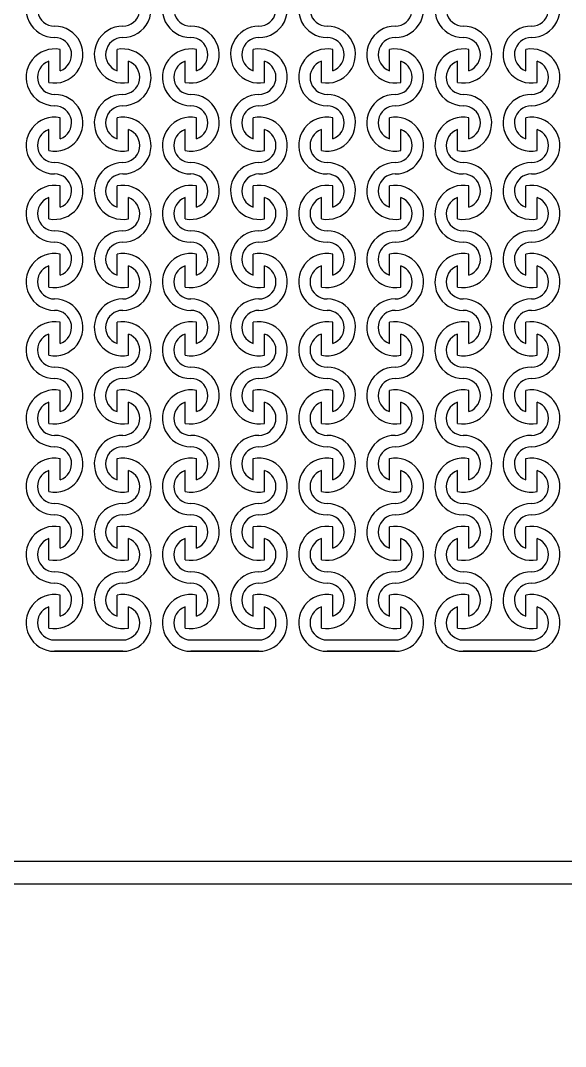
# Model space of a CAD drawing. Header units: millimetres. Extents: x 1000 to 444771, y -11148 to 590229.
# Drawn here: x 205426 to 207826, y 185887 to 190400 of the extents above; entities that cross this region are included whole.
import ezdxf

# ---------------------------------------------------------------- set-up
doc = ezdxf.new("R2010")
doc.units = ezdxf.units.MM
doc.layers.add('CLEAR', color=140, linetype='Continuous')

msp = doc.modelspace()

# ---------------------------------------------------------------- linework, layer by layer
for radius in [25000, 25000, 15000, 15000]:
    msp.add_circle((215000, 195000), radius)
at = {"layer": 'CLEAR'}
for p, q in [((205600.7, 190179.3), (205600.7, 190272.5)), ((205600.7, 190179.3), (205600.7, 190272.5)), ((205600.7, 190179.3), (205600.7, 190272.5)), ((205600.7, 190179.3), (205600.7, 190272.5)), ((205850.7, 190179.3), (205850.7, 190272.5)), ((205850.7, 190179.3), (205850.7, 190272.5)), ((205850.7, 190179.3), (205850.7, 190272.5)), ((205850.7, 190179.3), (205850.7, 190272.5)), ((206200.7, 190179.3), (206200.7, 190272.5)), ((206200.7, 190179.3), (206200.7, 190272.5)), ((206200.7, 190179.3), (206200.7, 190272.5)), ((206200.7, 190179.3), (206200.7, 190272.5)), ((206450.7, 190179.3), (206450.7, 190272.5)), ((206450.7, 190179.3), (206450.7, 190272.5)), ((206450.7, 190179.3), (206450.7, 190272.5)), ((206450.7, 190179.3), (206450.7, 190272.5)), ((206800.7, 190179.3), (206800.7, 190272.5)), ((206800.7, 190179.3), (206800.7, 190272.5)), ((206800.7, 190179.3), (206800.7, 190272.5)), ((206800.7, 190179.3), (206800.7, 190272.5)), ((207050.7, 190179.3), (207050.7, 190272.5)), ((207050.7, 190179.3), (207050.7, 190272.5)), ((207050.7, 190179.3), (207050.7, 190272.5)), ((207050.7, 190179.3), (207050.7, 190272.5)), ((207400.7, 190179.3), (207400.7, 190272.5)), ((207400.7, 190179.3), (207400.7, 190272.5)), ((207400.7, 190179.3), (207400.7, 190272.5)), ((207400.7, 190179.3), (207400.7, 190272.5)), ((207650.7, 190179.3), (207650.7, 190272.5)), ((207650.7, 190179.3), (207650.7, 190272.5)), ((207650.7, 190179.3), (207650.7, 190272.5)), ((207650.7, 190179.3), (207650.7, 190272.5)), ((205550.7, 190127.5), (205550.7, 190220.7)), ((205550.7, 190127.5), (205550.7, 190220.7)), ((205550.7, 190127.5), (205550.7, 190220.7)), ((205550.7, 190127.5), (205550.7, 190220.7)), ((205900.7, 190127.5), (205900.7, 190220.7)), ((205900.7, 190127.5), (205900.7, 190220.7)), ((205900.7, 190127.5), (205900.7, 190220.7)), ((205900.7, 190127.5), (205900.7, 190220.7)), ((206150.7, 190127.5), (206150.7, 190220.7)), ((206150.7, 190127.5), (206150.7, 190220.7)), ((206150.7, 190127.5), (206150.7, 190220.7)), ((206150.7, 190127.5), (206150.7, 190220.7)), ((206500.7, 190127.5), (206500.7, 190220.7)), ((206500.7, 190127.5), (206500.7, 190220.7)), ((206500.7, 190127.5), (206500.7, 190220.7)), ((206500.7, 190127.5), (206500.7, 190220.7)), ((206750.7, 190127.5), (206750.7, 190220.7)), ((206750.7, 190127.5), (206750.7, 190220.7)), ((206750.7, 190127.5), (206750.7, 190220.7)), ((206750.7, 190127.5), (206750.7, 190220.7)), ((207100.7, 190127.5), (207100.7, 190220.7)), ((207100.7, 190127.5), (207100.7, 190220.7)), ((207100.7, 190127.5), (207100.7, 190220.7)), ((207100.7, 190127.5), (207100.7, 190220.7)), ((207350.7, 190127.5), (207350.7, 190220.7)), ((207350.7, 190127.5), (207350.7, 190220.7)), ((207350.7, 190127.5), (207350.7, 190220.7)), ((207350.7, 190127.5), (207350.7, 190220.7)), ((207700.7, 190127.5), (207700.7, 190220.7)), ((207700.7, 190127.5), (207700.7, 190220.7)), ((207700.7, 190127.5), (207700.7, 190220.7)), ((207700.7, 190127.5), (207700.7, 190220.7)), ((205600.7, 189879.3), (205600.7, 189972.5)), ((205600.7, 189879.3), (205600.7, 189972.5)), ((205600.7, 189879.3), (205600.7, 189972.5)), ((205600.7, 189879.3), (205600.7, 189972.5)), ((205850.7, 189879.3), (205850.7, 189972.5)), ((205850.7, 189879.3), (205850.7, 189972.5)), ((205850.7, 189879.3), (205850.7, 189972.5)), ((205850.7, 189879.3), (205850.7, 189972.5)), ((206200.7, 189879.3), (206200.7, 189972.5)), ((206200.7, 189879.3), (206200.7, 189972.5)), ((206200.7, 189879.3), (206200.7, 189972.5)), ((206200.7, 189879.3), (206200.7, 189972.5)), ((206450.7, 189879.3), (206450.7, 189972.5)), ((206450.7, 189879.3), (206450.7, 189972.5)), ((206450.7, 189879.3), (206450.7, 189972.5)), ((206450.7, 189879.3), (206450.7, 189972.5)), ((206800.7, 189879.3), (206800.7, 189972.5)), ((206800.7, 189879.3), (206800.7, 189972.5)), ((206800.7, 189879.3), (206800.7, 189972.5)), ((206800.7, 189879.3), (206800.7, 189972.5)), ((207050.7, 189879.3), (207050.7, 189972.5)), ((207050.7, 189879.3), (207050.7, 189972.5)), ((207050.7, 189879.3), (207050.7, 189972.5)), ((207050.7, 189879.3), (207050.7, 189972.5)), ((207400.7, 189879.3), (207400.7, 189972.5)), ((207400.7, 189879.3), (207400.7, 189972.5)), ((207400.7, 189879.3), (207400.7, 189972.5)), ((207400.7, 189879.3), (207400.7, 189972.5)), ((207650.7, 189879.3), (207650.7, 189972.5)), ((207650.7, 189879.3), (207650.7, 189972.5)), ((207650.7, 189879.3), (207650.7, 189972.5)), ((207650.7, 189879.3), (207650.7, 189972.5)), ((205550.7, 189827.5), (205550.7, 189920.7)), ((205550.7, 189827.5), (205550.7, 189920.7)), ((205550.7, 189827.5), (205550.7, 189920.7)), ((205550.7, 189827.5), (205550.7, 189920.7)), ((205900.7, 189827.5), (205900.7, 189920.7)), ((205900.7, 189827.5), (205900.7, 189920.7)), ((205900.7, 189827.5), (205900.7, 189920.7)), ((205900.7, 189827.5), (205900.7, 189920.7)), ((206150.7, 189827.5), (206150.7, 189920.7)), ((206150.7, 189827.5), (206150.7, 189920.7)), ((206150.7, 189827.5), (206150.7, 189920.7)), ((206150.7, 189827.5), (206150.7, 189920.7)), ((206500.7, 189827.5), (206500.7, 189920.7)), ((206500.7, 189827.5), (206500.7, 189920.7)), ((206500.7, 189827.5), (206500.7, 189920.7)), ((206500.7, 189827.5), (206500.7, 189920.7)), ((206750.7, 189827.5), (206750.7, 189920.7)), ((206750.7, 189827.5), (206750.7, 189920.7)), ((206750.7, 189827.5), (206750.7, 189920.7)), ((206750.7, 189827.5), (206750.7, 189920.7)), ((207100.7, 189827.5), (207100.7, 189920.7)), ((207100.7, 189827.5), (207100.7, 189920.7)), ((207100.7, 189827.5), (207100.7, 189920.7)), ((207100.7, 189827.5), (207100.7, 189920.7)), ((207350.7, 189827.5), (207350.7, 189920.7)), ((207350.7, 189827.5), (207350.7, 189920.7)), ((207350.7, 189827.5), (207350.7, 189920.7)), ((207350.7, 189827.5), (207350.7, 189920.7)), ((207700.7, 189827.5), (207700.7, 189920.7)), ((207700.7, 189827.5), (207700.7, 189920.7)), ((207700.7, 189827.5), (207700.7, 189920.7)), ((207700.7, 189827.5), (207700.7, 189920.7)), ((205600.7, 189579.3), (205600.7, 189672.5)), ((205600.7, 189579.3), (205600.7, 189672.5)), ((205600.7, 189579.3), (205600.7, 189672.5)), ((205600.7, 189579.3), (205600.7, 189672.5)), ((205850.7, 189579.3), (205850.7, 189672.5)), ((205850.7, 189579.3), (205850.7, 189672.5)), ((205850.7, 189579.3), (205850.7, 189672.5)), ((205850.7, 189579.3), (205850.7, 189672.5)), ((206200.7, 189579.3), (206200.7, 189672.5)), ((206200.7, 189579.3), (206200.7, 189672.5)), ((206200.7, 189579.3), (206200.7, 189672.5)), ((206200.7, 189579.3), (206200.7, 189672.5)), ((206450.7, 189579.3), (206450.7, 189672.5)), ((206450.7, 189579.3), (206450.7, 189672.5)), ((206450.7, 189579.3), (206450.7, 189672.5)), ((206450.7, 189579.3), (206450.7, 189672.5)), ((206800.7, 189579.3), (206800.7, 189672.5)), ((206800.7, 189579.3), (206800.7, 189672.5)), ((206800.7, 189579.3), (206800.7, 189672.5)), ((206800.7, 189579.3), (206800.7, 189672.5)), ((207050.7, 189579.3), (207050.7, 189672.5)), ((207050.7, 189579.3), (207050.7, 189672.5)), ((207050.7, 189579.3), (207050.7, 189672.5)), ((207050.7, 189579.3), (207050.7, 189672.5)), ((207400.7, 189579.3), (207400.7, 189672.5)), ((207400.7, 189579.3), (207400.7, 189672.5)), ((207400.7, 189579.3), (207400.7, 189672.5)), ((207400.7, 189579.3), (207400.7, 189672.5)), ((207650.7, 189579.3), (207650.7, 189672.5)), ((207650.7, 189579.3), (207650.7, 189672.5)), ((207650.7, 189579.3), (207650.7, 189672.5)), ((207650.7, 189579.3), (207650.7, 189672.5)), ((205550.7, 189527.5), (205550.7, 189620.7)), ((205550.7, 189527.5), (205550.7, 189620.7)), ((205550.7, 189527.5), (205550.7, 189620.7)), ((205550.7, 189527.5), (205550.7, 189620.7)), ((205900.7, 189527.5), (205900.7, 189620.7)), ((205900.7, 189527.5), (205900.7, 189620.7)), ((205900.7, 189527.5), (205900.7, 189620.7)), ((205900.7, 189527.5), (205900.7, 189620.7)), ((206150.7, 189527.5), (206150.7, 189620.7)), ((206150.7, 189527.5), (206150.7, 189620.7)), ((206150.7, 189527.5), (206150.7, 189620.7)), ((206150.7, 189527.5), (206150.7, 189620.7)), ((206500.7, 189527.5), (206500.7, 189620.7)), ((206500.7, 189527.5), (206500.7, 189620.7)), ((206500.7, 189527.5), (206500.7, 189620.7)), ((206500.7, 189527.5), (206500.7, 189620.7)), ((206750.7, 189527.5), (206750.7, 189620.7)), ((206750.7, 189527.5), (206750.7, 189620.7)), ((206750.7, 189527.5), (206750.7, 189620.7)), ((206750.7, 189527.5), (206750.7, 189620.7)), ((207100.7, 189527.5), (207100.7, 189620.7)), ((207100.7, 189527.5), (207100.7, 189620.7)), ((207100.7, 189527.5), (207100.7, 189620.7)), ((207100.7, 189527.5), (207100.7, 189620.7)), ((207350.7, 189527.5), (207350.7, 189620.7)), ((207350.7, 189527.5), (207350.7, 189620.7)), ((207350.7, 189527.5), (207350.7, 189620.7)), ((207350.7, 189527.5), (207350.7, 189620.7)), ((207700.7, 189527.5), (207700.7, 189620.7)), ((207700.7, 189527.5), (207700.7, 189620.7)), ((207700.7, 189527.5), (207700.7, 189620.7)), ((207700.7, 189527.5), (207700.7, 189620.7)), ((205600.7, 189279.3), (205600.7, 189372.5)), ((205600.7, 189279.3), (205600.7, 189372.5)), ((205600.7, 189279.3), (205600.7, 189372.5)), ((205600.7, 189279.3), (205600.7, 189372.5)), ((205850.7, 189279.3), (205850.7, 189372.5)), ((205850.7, 189279.3), (205850.7, 189372.5)), ((205850.7, 189279.3), (205850.7, 189372.5)), ((205850.7, 189279.3), (205850.7, 189372.5)), ((206200.7, 189279.3), (206200.7, 189372.5)), ((206200.7, 189279.3), (206200.7, 189372.5)), ((206200.7, 189279.3), (206200.7, 189372.5)), ((206200.7, 189279.3), (206200.7, 189372.5)), ((206450.7, 189279.3), (206450.7, 189372.5)), ((206450.7, 189279.3), (206450.7, 189372.5)), ((206450.7, 189279.3), (206450.7, 189372.5)), ((206450.7, 189279.3), (206450.7, 189372.5)), ((206800.7, 189279.3), (206800.7, 189372.5)), ((206800.7, 189279.3), (206800.7, 189372.5)), ((206800.7, 189279.3), (206800.7, 189372.5)), ((206800.7, 189279.3), (206800.7, 189372.5)), ((207050.7, 189279.3), (207050.7, 189372.5)), ((207050.7, 189279.3), (207050.7, 189372.5)), ((207050.7, 189279.3), (207050.7, 189372.5)), ((207050.7, 189279.3), (207050.7, 189372.5)), ((207400.7, 189279.3), (207400.7, 189372.5)), ((207400.7, 189279.3), (207400.7, 189372.5)), ((207400.7, 189279.3), (207400.7, 189372.5)), ((207400.7, 189279.3), (207400.7, 189372.5)), ((207650.7, 189279.3), (207650.7, 189372.5)), ((207650.7, 189279.3), (207650.7, 189372.5)), ((207650.7, 189279.3), (207650.7, 189372.5)), ((207650.7, 189279.3), (207650.7, 189372.5)), ((205550.7, 189227.5), (205550.7, 189320.7)), ((205550.7, 189227.5), (205550.7, 189320.7)), ((205550.7, 189227.5), (205550.7, 189320.7)), ((205550.7, 189227.5), (205550.7, 189320.7)), ((205900.7, 189227.5), (205900.7, 189320.7)), ((205900.7, 189227.5), (205900.7, 189320.7)), ((205900.7, 189227.5), (205900.7, 189320.7)), ((205900.7, 189227.5), (205900.7, 189320.7)), ((206150.7, 189227.5), (206150.7, 189320.7)), ((206150.7, 189227.5), (206150.7, 189320.7)), ((206150.7, 189227.5), (206150.7, 189320.7)), ((206150.7, 189227.5), (206150.7, 189320.7)), ((206500.7, 189227.5), (206500.7, 189320.7)), ((206500.7, 189227.5), (206500.7, 189320.7)), ((206500.7, 189227.5), (206500.7, 189320.7)), ((206500.7, 189227.5), (206500.7, 189320.7)), ((206750.7, 189227.5), (206750.7, 189320.7)), ((206750.7, 189227.5), (206750.7, 189320.7)), ((206750.7, 189227.5), (206750.7, 189320.7)), ((206750.7, 189227.5), (206750.7, 189320.7)), ((207100.7, 189227.5), (207100.7, 189320.7)), ((207100.7, 189227.5), (207100.7, 189320.7)), ((207100.7, 189227.5), (207100.7, 189320.7)), ((207100.7, 189227.5), (207100.7, 189320.7)), ((207350.7, 189227.5), (207350.7, 189320.7)), ((207350.7, 189227.5), (207350.7, 189320.7)), ((207350.7, 189227.5), (207350.7, 189320.7)), ((207350.7, 189227.5), (207350.7, 189320.7)), ((207700.7, 189227.5), (207700.7, 189320.7)), ((207700.7, 189227.5), (207700.7, 189320.7)), ((207700.7, 189227.5), (207700.7, 189320.7)), ((207700.7, 189227.5), (207700.7, 189320.7)), ((205600.7, 188979.3), (205600.7, 189072.5)), ((205600.7, 188979.3), (205600.7, 189072.5)), ((205600.7, 188979.3), (205600.7, 189072.5)), ((205600.7, 188979.3), (205600.7, 189072.5)), ((205850.7, 188979.3), (205850.7, 189072.5)), ((205850.7, 188979.3), (205850.7, 189072.5)), ((205850.7, 188979.3), (205850.7, 189072.5)), ((205850.7, 188979.3), (205850.7, 189072.5)), ((206200.7, 188979.3), (206200.7, 189072.5)), ((206200.7, 188979.3), (206200.7, 189072.5)), ((206200.7, 188979.3), (206200.7, 189072.5)), ((206200.7, 188979.3), (206200.7, 189072.5)), ((206450.7, 188979.3), (206450.7, 189072.5)), ((206450.7, 188979.3), (206450.7, 189072.5)), ((206450.7, 188979.3), (206450.7, 189072.5)), ((206450.7, 188979.3), (206450.7, 189072.5)), ((206800.7, 188979.3), (206800.7, 189072.5)), ((206800.7, 188979.3), (206800.7, 189072.5)), ((206800.7, 188979.3), (206800.7, 189072.5)), ((206800.7, 188979.3), (206800.7, 189072.5)), ((207050.7, 188979.3), (207050.7, 189072.5)), ((207050.7, 188979.3), (207050.7, 189072.5)), ((207050.7, 188979.3), (207050.7, 189072.5)), ((207050.7, 188979.3), (207050.7, 189072.5)), ((207400.7, 188979.3), (207400.7, 189072.5)), ((207400.7, 188979.3), (207400.7, 189072.5)), ((207400.7, 188979.3), (207400.7, 189072.5)), ((207400.7, 188979.3), (207400.7, 189072.5)), ((207650.7, 188979.3), (207650.7, 189072.5)), ((207650.7, 188979.3), (207650.7, 189072.5)), ((207650.7, 188979.3), (207650.7, 189072.5)), ((207650.7, 188979.3), (207650.7, 189072.5)), ((205550.7, 188927.5), (205550.7, 189020.7)), ((205550.7, 188927.5), (205550.7, 189020.7)), ((205550.7, 188927.5), (205550.7, 189020.7)), ((205550.7, 188927.5), (205550.7, 189020.7)), ((205900.7, 188927.5), (205900.7, 189020.7)), ((205900.7, 188927.5), (205900.7, 189020.7)), ((205900.7, 188927.5), (205900.7, 189020.7)), ((205900.7, 188927.5), (205900.7, 189020.7)), ((206150.7, 188927.5), (206150.7, 189020.7)), ((206150.7, 188927.5), (206150.7, 189020.7)), ((206150.7, 188927.5), (206150.7, 189020.7)), ((206150.7, 188927.5), (206150.7, 189020.7)), ((206500.7, 188927.5), (206500.7, 189020.7)), ((206500.7, 188927.5), (206500.7, 189020.7)), ((206500.7, 188927.5), (206500.7, 189020.7)), ((206500.7, 188927.5), (206500.7, 189020.7)), ((206750.7, 188927.5), (206750.7, 189020.7)), ((206750.7, 188927.5), (206750.7, 189020.7)), ((206750.7, 188927.5), (206750.7, 189020.7)), ((206750.7, 188927.5), (206750.7, 189020.7)), ((207100.7, 188927.5), (207100.7, 189020.7)), ((207100.7, 188927.5), (207100.7, 189020.7)), ((207100.7, 188927.5), (207100.7, 189020.7)), ((207100.7, 188927.5), (207100.7, 189020.7)), ((207350.7, 188927.5), (207350.7, 189020.7)), ((207350.7, 188927.5), (207350.7, 189020.7)), ((207350.7, 188927.5), (207350.7, 189020.7)), ((207350.7, 188927.5), (207350.7, 189020.7)), ((207700.7, 188927.5), (207700.7, 189020.7)), ((207700.7, 188927.5), (207700.7, 189020.7)), ((207700.7, 188927.5), (207700.7, 189020.7)), ((207700.7, 188927.5), (207700.7, 189020.7)), ((205600.7, 188679.3), (205600.7, 188772.5)), ((205600.7, 188679.3), (205600.7, 188772.5)), ((205600.7, 188679.3), (205600.7, 188772.5)), ((205600.7, 188679.3), (205600.7, 188772.5)), ((205850.7, 188679.3), (205850.7, 188772.5)), ((205850.7, 188679.3), (205850.7, 188772.5)), ((205850.7, 188679.3), (205850.7, 188772.5)), ((205850.7, 188679.3), (205850.7, 188772.5)), ((206200.7, 188679.3), (206200.7, 188772.5)), ((206200.7, 188679.3), (206200.7, 188772.5)), ((206200.7, 188679.3), (206200.7, 188772.5)), ((206200.7, 188679.3), (206200.7, 188772.5)), ((206450.7, 188679.3), (206450.7, 188772.5)), ((206450.7, 188679.3), (206450.7, 188772.5)), ((206450.7, 188679.3), (206450.7, 188772.5)), ((206450.7, 188679.3), (206450.7, 188772.5)), ((206800.7, 188679.3), (206800.7, 188772.5)), ((206800.7, 188679.3), (206800.7, 188772.5)), ((206800.7, 188679.3), (206800.7, 188772.5)), ((206800.7, 188679.3), (206800.7, 188772.5)), ((207050.7, 188679.3), (207050.7, 188772.5)), ((207050.7, 188679.3), (207050.7, 188772.5)), ((207050.7, 188679.3), (207050.7, 188772.5)), ((207050.7, 188679.3), (207050.7, 188772.5)), ((207400.7, 188679.3), (207400.7, 188772.5)), ((207400.7, 188679.3), (207400.7, 188772.5)), ((207400.7, 188679.3), (207400.7, 188772.5)), ((207400.7, 188679.3), (207400.7, 188772.5)), ((207650.7, 188679.3), (207650.7, 188772.5)), ((207650.7, 188679.3), (207650.7, 188772.5)), ((207650.7, 188679.3), (207650.7, 188772.5)), ((207650.7, 188679.3), (207650.7, 188772.5)), ((205550.7, 188627.5), (205550.7, 188720.7)), ((205550.7, 188627.5), (205550.7, 188720.7)), ((205550.7, 188627.5), (205550.7, 188720.7)), ((205550.7, 188627.5), (205550.7, 188720.7)), ((205900.7, 188627.5), (205900.7, 188720.7)), ((205900.7, 188627.5), (205900.7, 188720.7)), ((205900.7, 188627.5), (205900.7, 188720.7)), ((205900.7, 188627.5), (205900.7, 188720.7)), ((206150.7, 188627.5), (206150.7, 188720.7)), ((206150.7, 188627.5), (206150.7, 188720.7)), ((206150.7, 188627.5), (206150.7, 188720.7)), ((206150.7, 188627.5), (206150.7, 188720.7)), ((206500.7, 188627.5), (206500.7, 188720.7)), ((206500.7, 188627.5), (206500.7, 188720.7)), ((206500.7, 188627.5), (206500.7, 188720.7)), ((206500.7, 188627.5), (206500.7, 188720.7)), ((206750.7, 188627.5), (206750.7, 188720.7)), ((206750.7, 188627.5), (206750.7, 188720.7)), ((206750.7, 188627.5), (206750.7, 188720.7)), ((206750.7, 188627.5), (206750.7, 188720.7)), ((207100.7, 188627.5), (207100.7, 188720.7)), ((207100.7, 188627.5), (207100.7, 188720.7)), ((207100.7, 188627.5), (207100.7, 188720.7)), ((207100.7, 188627.5), (207100.7, 188720.7)), ((207350.7, 188627.5), (207350.7, 188720.7)), ((207350.7, 188627.5), (207350.7, 188720.7)), ((207350.7, 188627.5), (207350.7, 188720.7)), ((207350.7, 188627.5), (207350.7, 188720.7)), ((207700.7, 188627.5), (207700.7, 188720.7)), ((207700.7, 188627.5), (207700.7, 188720.7)), ((207700.7, 188627.5), (207700.7, 188720.7)), ((207700.7, 188627.5), (207700.7, 188720.7)), ((205600.7, 188379.3), (205600.7, 188472.5)), ((205600.7, 188379.3), (205600.7, 188472.5)), ((205600.7, 188379.3), (205600.7, 188472.5)), ((205600.7, 188379.3), (205600.7, 188472.5)), ((205850.7, 188379.3), (205850.7, 188472.5)), ((205850.7, 188379.3), (205850.7, 188472.5)), ((205850.7, 188379.3), (205850.7, 188472.5)), ((205850.7, 188379.3), (205850.7, 188472.5)), ((206200.7, 188379.3), (206200.7, 188472.5)), ((206200.7, 188379.3), (206200.7, 188472.5)), ((206200.7, 188379.3), (206200.7, 188472.5)), ((206200.7, 188379.3), (206200.7, 188472.5)), ((206450.7, 188379.3), (206450.7, 188472.5)), ((206450.7, 188379.3), (206450.7, 188472.5)), ((206450.7, 188379.3), (206450.7, 188472.5)), ((206450.7, 188379.3), (206450.7, 188472.5)), ((206800.7, 188379.3), (206800.7, 188472.5)), ((206800.7, 188379.3), (206800.7, 188472.5)), ((206800.7, 188379.3), (206800.7, 188472.5)), ((206800.7, 188379.3), (206800.7, 188472.5)), ((207050.7, 188379.3), (207050.7, 188472.5)), ((207050.7, 188379.3), (207050.7, 188472.5)), ((207050.7, 188379.3), (207050.7, 188472.5)), ((207050.7, 188379.3), (207050.7, 188472.5)), ((207400.7, 188379.3), (207400.7, 188472.5)), ((207400.7, 188379.3), (207400.7, 188472.5)), ((207400.7, 188379.3), (207400.7, 188472.5)), ((207400.7, 188379.3), (207400.7, 188472.5)), ((207650.7, 188379.3), (207650.7, 188472.5)), ((207650.7, 188379.3), (207650.7, 188472.5)), ((207650.7, 188379.3), (207650.7, 188472.5)), ((207650.7, 188379.3), (207650.7, 188472.5)), ((205550.7, 188327.5), (205550.7, 188420.7)), ((205550.7, 188327.5), (205550.7, 188420.7)), ((205550.7, 188327.5), (205550.7, 188420.7)), ((205550.7, 188327.5), (205550.7, 188420.7)), ((205900.7, 188327.5), (205900.7, 188420.7)), ((205900.7, 188327.5), (205900.7, 188420.7)), ((205900.7, 188327.5), (205900.7, 188420.7)), ((205900.7, 188327.5), (205900.7, 188420.7)), ((206150.7, 188327.5), (206150.7, 188420.7)), ((206150.7, 188327.5), (206150.7, 188420.7)), ((206150.7, 188327.5), (206150.7, 188420.7)), ((206150.7, 188327.5), (206150.7, 188420.7)), ((206500.7, 188327.5), (206500.7, 188420.7)), ((206500.7, 188327.5), (206500.7, 188420.7)), ((206500.7, 188327.5), (206500.7, 188420.7)), ((206500.7, 188327.5), (206500.7, 188420.7)), ((206750.7, 188327.5), (206750.7, 188420.7)), ((206750.7, 188327.5), (206750.7, 188420.7)), ((206750.7, 188327.5), (206750.7, 188420.7)), ((206750.7, 188327.5), (206750.7, 188420.7)), ((207100.7, 188327.5), (207100.7, 188420.7)), ((207100.7, 188327.5), (207100.7, 188420.7)), ((207100.7, 188327.5), (207100.7, 188420.7)), ((207100.7, 188327.5), (207100.7, 188420.7)), ((207350.7, 188327.5), (207350.7, 188420.7)), ((207350.7, 188327.5), (207350.7, 188420.7)), ((207350.7, 188327.5), (207350.7, 188420.7)), ((207350.7, 188327.5), (207350.7, 188420.7)), ((207700.7, 188327.5), (207700.7, 188420.7)), ((207700.7, 188327.5), (207700.7, 188420.7)), ((207700.7, 188327.5), (207700.7, 188420.7)), ((207700.7, 188327.5), (207700.7, 188420.7)), ((205600.7, 188079.3), (205600.7, 188172.5)), ((205600.7, 188079.3), (205600.7, 188172.5)), ((205600.7, 188079.3), (205600.7, 188172.5)), ((205600.7, 188079.3), (205600.7, 188172.5)), ((205850.7, 188079.3), (205850.7, 188172.5)), ((205850.7, 188079.3), (205850.7, 188172.5)), ((205850.7, 188079.3), (205850.7, 188172.5)), ((205850.7, 188079.3), (205850.7, 188172.5)), ((206200.7, 188079.3), (206200.7, 188172.5)), ((206200.7, 188079.3), (206200.7, 188172.5)), ((206200.7, 188079.3), (206200.7, 188172.5)), ((206200.7, 188079.3), (206200.7, 188172.5)), ((206450.7, 188079.3), (206450.7, 188172.5)), ((206450.7, 188079.3), (206450.7, 188172.5)), ((206450.7, 188079.3), (206450.7, 188172.5)), ((206450.7, 188079.3), (206450.7, 188172.5)), ((206800.7, 188079.3), (206800.7, 188172.5)), ((206800.7, 188079.3), (206800.7, 188172.5)), ((206800.7, 188079.3), (206800.7, 188172.5)), ((206800.7, 188079.3), (206800.7, 188172.5)), ((207050.7, 188079.3), (207050.7, 188172.5)), ((207050.7, 188079.3), (207050.7, 188172.5)), ((207050.7, 188079.3), (207050.7, 188172.5)), ((207050.7, 188079.3), (207050.7, 188172.5)), ((207400.7, 188079.3), (207400.7, 188172.5)), ((207400.7, 188079.3), (207400.7, 188172.5)), ((207400.7, 188079.3), (207400.7, 188172.5)), ((207400.7, 188079.3), (207400.7, 188172.5)), ((207650.7, 188079.3), (207650.7, 188172.5)), ((207650.7, 188079.3), (207650.7, 188172.5)), ((207650.7, 188079.3), (207650.7, 188172.5)), ((207650.7, 188079.3), (207650.7, 188172.5)), ((205550.7, 188027.5), (205550.7, 188120.7)), ((205550.7, 188027.5), (205550.7, 188120.7)), ((205550.7, 188027.5), (205550.7, 188120.7)), ((205550.7, 188027.5), (205550.7, 188120.7)), ((205900.7, 188027.5), (205900.7, 188120.7)), ((205900.7, 188027.5), (205900.7, 188120.7)), ((205900.7, 188027.5), (205900.7, 188120.7)), ((205900.7, 188027.5), (205900.7, 188120.7)), ((206150.7, 188027.5), (206150.7, 188120.7)), ((206150.7, 188027.5), (206150.7, 188120.7)), ((206150.7, 188027.5), (206150.7, 188120.7)), ((206150.7, 188027.5), (206150.7, 188120.7)), ((206500.7, 188027.5), (206500.7, 188120.7)), ((206500.7, 188027.5), (206500.7, 188120.7)), ((206500.7, 188027.5), (206500.7, 188120.7)), ((206500.7, 188027.5), (206500.7, 188120.7)), ((206750.7, 188027.5), (206750.7, 188120.7)), ((206750.7, 188027.5), (206750.7, 188120.7)), ((206750.7, 188027.5), (206750.7, 188120.7)), ((206750.7, 188027.5), (206750.7, 188120.7)), ((207100.7, 188027.5), (207100.7, 188120.7)), ((207100.7, 188027.5), (207100.7, 188120.7)), ((207100.7, 188027.5), (207100.7, 188120.7)), ((207100.7, 188027.5), (207100.7, 188120.7)), ((207350.7, 188027.5), (207350.7, 188120.7)), ((207350.7, 188027.5), (207350.7, 188120.7)), ((207350.7, 188027.5), (207350.7, 188120.7)), ((207350.7, 188027.5), (207350.7, 188120.7)), ((207700.7, 188027.5), (207700.7, 188120.7)), ((207700.7, 188027.5), (207700.7, 188120.7)), ((207700.7, 188027.5), (207700.7, 188120.7)), ((207700.7, 188027.5), (207700.7, 188120.7)), ((205600.7, 187779.3), (205600.7, 187872.5)), ((205600.7, 187779.3), (205600.7, 187872.5)), ((205600.7, 187779.3), (205600.7, 187872.5)), ((205600.7, 187779.3), (205600.7, 187872.5)), ((205850.7, 187779.3), (205850.7, 187872.5)), ((205850.7, 187779.3), (205850.7, 187872.5)), ((205850.7, 187779.3), (205850.7, 187872.5)), ((205850.7, 187779.3), (205850.7, 187872.5)), ((206200.7, 187779.3), (206200.7, 187872.5)), ((206200.7, 187779.3), (206200.7, 187872.5)), ((206200.7, 187779.3), (206200.7, 187872.5)), ((206200.7, 187779.3), (206200.7, 187872.5)), ((206450.7, 187779.3), (206450.7, 187872.5)), ((206450.7, 187779.3), (206450.7, 187872.5)), ((206450.7, 187779.3), (206450.7, 187872.5)), ((206450.7, 187779.3), (206450.7, 187872.5)), ((206800.7, 187779.3), (206800.7, 187872.5)), ((206800.7, 187779.3), (206800.7, 187872.5)), ((206800.7, 187779.3), (206800.7, 187872.5)), ((206800.7, 187779.3), (206800.7, 187872.5)), ((207050.7, 187779.3), (207050.7, 187872.5)), ((207050.7, 187779.3), (207050.7, 187872.5)), ((207050.7, 187779.3), (207050.7, 187872.5)), ((207050.7, 187779.3), (207050.7, 187872.5)), ((207400.7, 187779.3), (207400.7, 187872.5)), ((207400.7, 187779.3), (207400.7, 187872.5)), ((207400.7, 187779.3), (207400.7, 187872.5)), ((207400.7, 187779.3), (207400.7, 187872.5)), ((207650.7, 187779.3), (207650.7, 187872.5)), ((207650.7, 187779.3), (207650.7, 187872.5)), ((207650.7, 187779.3), (207650.7, 187872.5)), ((207650.7, 187779.3), (207650.7, 187872.5)), ((205550.7, 187727.5), (205550.7, 187820.7)), ((205550.7, 187727.5), (205550.7, 187820.7)), ((205550.7, 187727.5), (205550.7, 187820.7)), ((205550.7, 187727.5), (205550.7, 187820.7)), ((205900.7, 187727.5), (205900.7, 187820.7)), ((205900.7, 187727.5), (205900.7, 187820.7)), ((205900.7, 187727.5), (205900.7, 187820.7)), ((205900.7, 187727.5), (205900.7, 187820.7)), ((206150.7, 187727.5), (206150.7, 187820.7)), ((206150.7, 187727.5), (206150.7, 187820.7)), ((206150.7, 187727.5), (206150.7, 187820.7)), ((206150.7, 187727.5), (206150.7, 187820.7)), ((206500.7, 187727.5), (206500.7, 187820.7)), ((206500.7, 187727.5), (206500.7, 187820.7)), ((206500.7, 187727.5), (206500.7, 187820.7)), ((206500.7, 187727.5), (206500.7, 187820.7)), ((206750.7, 187727.5), (206750.7, 187820.7)), ((206750.7, 187727.5), (206750.7, 187820.7)), ((206750.7, 187727.5), (206750.7, 187820.7)), ((206750.7, 187727.5), (206750.7, 187820.7)), ((207100.7, 187727.5), (207100.7, 187820.7)), ((207100.7, 187727.5), (207100.7, 187820.7)), ((207100.7, 187727.5), (207100.7, 187820.7)), ((207100.7, 187727.5), (207100.7, 187820.7)), ((207350.7, 187727.5), (207350.7, 187820.7)), ((207350.7, 187727.5), (207350.7, 187820.7)), ((207350.7, 187727.5), (207350.7, 187820.7)), ((207350.7, 187727.5), (207350.7, 187820.7)), ((207700.7, 187727.5), (207700.7, 187820.7)), ((207700.7, 187727.5), (207700.7, 187820.7)), ((207700.7, 187727.5), (207700.7, 187820.7)), ((207700.7, 187727.5), (207700.7, 187820.7)), ((205575.7, 187675), (205875.7, 187675)), ((205575.7, 187675), (205875.7, 187675)), ((206175.7, 187675), (206475.7, 187675)), ((206175.7, 187675), (206475.7, 187675)), ((206775.7, 187675), (207075.7, 187675)), ((206775.7, 187675), (207075.7, 187675)), ((207375.7, 187675), (207675.7, 187675)), ((207375.7, 187675), (207675.7, 187675)), ((205575.7, 187625), (205875.7, 187625)), ((205875.7, 187625), (205575.7, 187625)), ((205575.7, 187625), (205875.7, 187625)), ((205875.7, 187625), (205575.7, 187625)), ((206175.7, 187625), (206475.7, 187625)), ((206475.7, 187625), (206175.7, 187625)), ((206175.7, 187625), (206475.7, 187625)), ((206475.7, 187625), (206175.7, 187625)), ((206775.7, 187625), (207075.7, 187625)), ((207075.7, 187625), (206775.7, 187625)), ((206775.7, 187625), (207075.7, 187625)), ((207075.7, 187625), (206775.7, 187625)), ((207375.7, 187625), (207675.7, 187625)), ((207675.7, 187625), (207375.7, 187625)), ((207375.7, 187625), (207675.7, 187625)), ((207675.7, 187625), (207375.7, 187625)), ((227780.7, 186700), (204813.5, 186700)), ((227780.7, 186700), (204813.5, 186700)), ((227822.1, 186600), (204772.1, 186600)), ((227822.1, 186600), (204772.1, 186600))]:
    msp.add_line(p, q, dxfattribs=at)
for centre, radius, start, end in [((205575.7, 190450), 125, 78.463, 270), ((205575.7, 190450), 125, 78.463, 270), ((205875.7, 190450), 125, 270, 101.537), ((205875.7, 190450), 125, 270, 101.537), ((206175.7, 190450), 125, 78.463, 270), ((206175.7, 190450), 125, 78.463, 270), ((206475.7, 190450), 125, 270, 101.537), ((206475.7, 190450), 125, 270, 101.537), ((206775.7, 190450), 125, 78.463, 270), ((206775.7, 190450), 125, 78.463, 270), ((207075.7, 190450), 125, 270, 101.537), ((207075.7, 190450), 125, 270, 101.537), ((207375.7, 190450), 125, 78.463, 270), ((207375.7, 190450), 125, 78.463, 270), ((207675.7, 190450), 125, 270, 101.537), ((207675.7, 190450), 125, 270, 101.537), ((205575.7, 190450), 75, 109.4712, 270), ((205575.7, 190450), 75, 109.4712, 270), ((205875.7, 190450), 75, 270, 70.5288), ((205875.7, 190450), 75, 270, 70.5288), ((206175.7, 190450), 75, 109.4712, 270), ((206175.7, 190450), 75, 109.4712, 270), ((206475.7, 190450), 75, 270, 70.5288), ((206475.7, 190450), 75, 270, 70.5288), ((206775.7, 190450), 75, 109.4712, 270), ((206775.7, 190450), 75, 109.4712, 270), ((207075.7, 190450), 75, 270, 70.5288), ((207075.7, 190450), 75, 270, 70.5288), ((207375.7, 190450), 75, 109.4712, 270), ((207375.7, 190450), 75, 109.4712, 270), ((207675.7, 190450), 75, 270, 70.5288), ((207675.7, 190450), 75, 270, 70.5288), ((205575.7, 190250), 125, 258.463, 90), ((205575.7, 190250), 125, 258.463, 90), ((205875.7, 190250), 125, 90, 281.537), ((205875.7, 190250), 125, 90, 281.537), ((206175.7, 190250), 125, 258.463, 90), ((206175.7, 190250), 125, 258.463, 90), ((206475.7, 190250), 125, 90, 281.537), ((206475.7, 190250), 125, 90, 281.537), ((206775.7, 190250), 125, 258.463, 90), ((206775.7, 190250), 125, 258.463, 90), ((207075.7, 190250), 125, 90, 281.537), ((207075.7, 190250), 125, 90, 281.537), ((207375.7, 190250), 125, 258.463, 90), ((207375.7, 190250), 125, 258.463, 90), ((207675.7, 190250), 125, 90, 281.537), ((207675.7, 190250), 125, 90, 281.537), ((205575.7, 190250), 75, 289.4712, 90), ((205575.7, 190250), 75, 289.4712, 90), ((205875.7, 190250), 75, 90, 250.5288), ((205875.7, 190250), 75, 90, 250.5288), ((206175.7, 190250), 75, 289.4712, 90), ((206175.7, 190250), 75, 289.4712, 90), ((206475.7, 190250), 75, 90, 250.5288), ((206475.7, 190250), 75, 90, 250.5288), ((206775.7, 190250), 75, 289.4712, 90), ((206775.7, 190250), 75, 289.4712, 90), ((207075.7, 190250), 75, 90, 250.5288), ((207075.7, 190250), 75, 90, 250.5288), ((207375.7, 190250), 75, 289.4712, 90), ((207375.7, 190250), 75, 289.4712, 90), ((207675.7, 190250), 75, 90, 250.5288), ((207675.7, 190250), 75, 90, 250.5288), ((205575.7, 190150), 125, 78.463, 270), ((205575.7, 190150), 125, 78.463, 270), ((205875.7, 190150), 125, 270, 101.537), ((205875.7, 190150), 125, 270, 101.537), ((206175.7, 190150), 125, 78.463, 270), ((206175.7, 190150), 125, 78.463, 270), ((206475.7, 190150), 125, 270, 101.537), ((206475.7, 190150), 125, 270, 101.537), ((206775.7, 190150), 125, 78.463, 270), ((206775.7, 190150), 125, 78.463, 270), ((207075.7, 190150), 125, 270, 101.537), ((207075.7, 190150), 125, 270, 101.537), ((207375.7, 190150), 125, 78.463, 270), ((207375.7, 190150), 125, 78.463, 270), ((207675.7, 190150), 125, 270, 101.537), ((207675.7, 190150), 125, 270, 101.537), ((205575.7, 190150), 75, 109.4712, 270), ((205575.7, 190150), 75, 109.4712, 270), ((205875.7, 190150), 75, 270, 70.5288), ((205875.7, 190150), 75, 270, 70.5288), ((206175.7, 190150), 75, 109.4712, 270), ((206175.7, 190150), 75, 109.4712, 270), ((206475.7, 190150), 75, 270, 70.5288), ((206475.7, 190150), 75, 270, 70.5288), ((206775.7, 190150), 75, 109.4712, 270), ((206775.7, 190150), 75, 109.4712, 270), ((207075.7, 190150), 75, 270, 70.5288), ((207075.7, 190150), 75, 270, 70.5288), ((207375.7, 190150), 75, 109.4712, 270), ((207375.7, 190150), 75, 109.4712, 270), ((207675.7, 190150), 75, 270, 70.5288), ((207675.7, 190150), 75, 270, 70.5288), ((205575.7, 189950), 125, 258.463, 90), ((205575.7, 189950), 125, 258.463, 90), ((205875.7, 189950), 125, 90, 281.537), ((205875.7, 189950), 125, 90, 281.537), ((206175.7, 189950), 125, 258.463, 90), ((206175.7, 189950), 125, 258.463, 90), ((206475.7, 189950), 125, 90, 281.537), ((206475.7, 189950), 125, 90, 281.537), ((206775.7, 189950), 125, 258.463, 90), ((206775.7, 189950), 125, 258.463, 90), ((207075.7, 189950), 125, 90, 281.537), ((207075.7, 189950), 125, 90, 281.537), ((207375.7, 189950), 125, 258.463, 90), ((207375.7, 189950), 125, 258.463, 90), ((207675.7, 189950), 125, 90, 281.537), ((207675.7, 189950), 125, 90, 281.537), ((205575.7, 189950), 75, 289.4712, 90), ((205575.7, 189950), 75, 289.4712, 90), ((205875.7, 189950), 75, 90, 250.5288), ((205875.7, 189950), 75, 90, 250.5288), ((206175.7, 189950), 75, 289.4712, 90), ((206175.7, 189950), 75, 289.4712, 90), ((206475.7, 189950), 75, 90, 250.5288), ((206475.7, 189950), 75, 90, 250.5288), ((206775.7, 189950), 75, 289.4712, 90), ((206775.7, 189950), 75, 289.4712, 90), ((207075.7, 189950), 75, 90, 250.5288), ((207075.7, 189950), 75, 90, 250.5288), ((207375.7, 189950), 75, 289.4712, 90), ((207375.7, 189950), 75, 289.4712, 90), ((207675.7, 189950), 75, 90, 250.5288), ((207675.7, 189950), 75, 90, 250.5288), ((205575.7, 189850), 125, 78.463, 270), ((205575.7, 189850), 125, 78.463, 270), ((205875.7, 189850), 125, 270, 101.537), ((205875.7, 189850), 125, 270, 101.537), ((206175.7, 189850), 125, 78.463, 270), ((206175.7, 189850), 125, 78.463, 270), ((206475.7, 189850), 125, 270, 101.537), ((206475.7, 189850), 125, 270, 101.537), ((206775.7, 189850), 125, 78.463, 270), ((206775.7, 189850), 125, 78.463, 270), ((207075.7, 189850), 125, 270, 101.537), ((207075.7, 189850), 125, 270, 101.537), ((207375.7, 189850), 125, 78.463, 270), ((207375.7, 189850), 125, 78.463, 270), ((207675.7, 189850), 125, 270, 101.537), ((207675.7, 189850), 125, 270, 101.537), ((205575.7, 189850), 75, 109.4712, 270), ((205575.7, 189850), 75, 109.4712, 270), ((205875.7, 189850), 75, 270, 70.5288), ((205875.7, 189850), 75, 270, 70.5288), ((206175.7, 189850), 75, 109.4712, 270), ((206175.7, 189850), 75, 109.4712, 270), ((206475.7, 189850), 75, 270, 70.5288), ((206475.7, 189850), 75, 270, 70.5288), ((206775.7, 189850), 75, 109.4712, 270), ((206775.7, 189850), 75, 109.4712, 270), ((207075.7, 189850), 75, 270, 70.5288), ((207075.7, 189850), 75, 270, 70.5288), ((207375.7, 189850), 75, 109.4712, 270), ((207375.7, 189850), 75, 109.4712, 270), ((207675.7, 189850), 75, 270, 70.5288), ((207675.7, 189850), 75, 270, 70.5288), ((205575.7, 189650), 125, 258.463, 90), ((205575.7, 189650), 125, 258.463, 90), ((205875.7, 189650), 125, 90, 281.537), ((205875.7, 189650), 125, 90, 281.537), ((206175.7, 189650), 125, 258.463, 90), ((206175.7, 189650), 125, 258.463, 90), ((206475.7, 189650), 125, 90, 281.537), ((206475.7, 189650), 125, 90, 281.537), ((206775.7, 189650), 125, 258.463, 90), ((206775.7, 189650), 125, 258.463, 90), ((207075.7, 189650), 125, 90, 281.537), ((207075.7, 189650), 125, 90, 281.537), ((207375.7, 189650), 125, 258.463, 90), ((207375.7, 189650), 125, 258.463, 90), ((207675.7, 189650), 125, 90, 281.537), ((207675.7, 189650), 125, 90, 281.537), ((205575.7, 189650), 75, 289.4712, 90), ((205575.7, 189650), 75, 289.4712, 90), ((205875.7, 189650), 75, 90, 250.5288), ((205875.7, 189650), 75, 90, 250.5288), ((206175.7, 189650), 75, 289.4712, 90), ((206175.7, 189650), 75, 289.4712, 90), ((206475.7, 189650), 75, 90, 250.5288), ((206475.7, 189650), 75, 90, 250.5288), ((206775.7, 189650), 75, 289.4712, 90), ((206775.7, 189650), 75, 289.4712, 90), ((207075.7, 189650), 75, 90, 250.5288), ((207075.7, 189650), 75, 90, 250.5288), ((207375.7, 189650), 75, 289.4712, 90), ((207375.7, 189650), 75, 289.4712, 90), ((207675.7, 189650), 75, 90, 250.5288), ((207675.7, 189650), 75, 90, 250.5288), ((205575.7, 189550), 125, 78.463, 270), ((205575.7, 189550), 125, 78.463, 270), ((205875.7, 189550), 125, 270, 101.537), ((205875.7, 189550), 125, 270, 101.537), ((206175.7, 189550), 125, 78.463, 270), ((206175.7, 189550), 125, 78.463, 270), ((206475.7, 189550), 125, 270, 101.537), ((206475.7, 189550), 125, 270, 101.537), ((206775.7, 189550), 125, 78.463, 270), ((206775.7, 189550), 125, 78.463, 270), ((207075.7, 189550), 125, 270, 101.537), ((207075.7, 189550), 125, 270, 101.537), ((207375.7, 189550), 125, 78.463, 270), ((207375.7, 189550), 125, 78.463, 270), ((207675.7, 189550), 125, 270, 101.537), ((207675.7, 189550), 125, 270, 101.537), ((205575.7, 189550), 75, 109.4712, 270), ((205575.7, 189550), 75, 109.4712, 270), ((205875.7, 189550), 75, 270, 70.5288), ((205875.7, 189550), 75, 270, 70.5288), ((206175.7, 189550), 75, 109.4712, 270), ((206175.7, 189550), 75, 109.4712, 270), ((206475.7, 189550), 75, 270, 70.5288), ((206475.7, 189550), 75, 270, 70.5288), ((206775.7, 189550), 75, 109.4712, 270), ((206775.7, 189550), 75, 109.4712, 270), ((207075.7, 189550), 75, 270, 70.5288), ((207075.7, 189550), 75, 270, 70.5288), ((207375.7, 189550), 75, 109.4712, 270), ((207375.7, 189550), 75, 109.4712, 270), ((207675.7, 189550), 75, 270, 70.5288), ((207675.7, 189550), 75, 270, 70.5288), ((205575.7, 189350), 125, 258.463, 90), ((205575.7, 189350), 125, 258.463, 90), ((205875.7, 189350), 125, 90, 281.537), ((205875.7, 189350), 125, 90, 281.537), ((206175.7, 189350), 125, 258.463, 90), ((206175.7, 189350), 125, 258.463, 90), ((206475.7, 189350), 125, 90, 281.537), ((206475.7, 189350), 125, 90, 281.537), ((206775.7, 189350), 125, 258.463, 90), ((206775.7, 189350), 125, 258.463, 90), ((207075.7, 189350), 125, 90, 281.537), ((207075.7, 189350), 125, 90, 281.537), ((207375.7, 189350), 125, 258.463, 90), ((207375.7, 189350), 125, 258.463, 90), ((207675.7, 189350), 125, 90, 281.537), ((207675.7, 189350), 125, 90, 281.537), ((205575.7, 189350), 75, 289.4712, 90), ((205575.7, 189350), 75, 289.4712, 90), ((205875.7, 189350), 75, 90, 250.5288), ((205875.7, 189350), 75, 90, 250.5288), ((206175.7, 189350), 75, 289.4712, 90), ((206175.7, 189350), 75, 289.4712, 90), ((206475.7, 189350), 75, 90, 250.5288), ((206475.7, 189350), 75, 90, 250.5288), ((206775.7, 189350), 75, 289.4712, 90), ((206775.7, 189350), 75, 289.4712, 90), ((207075.7, 189350), 75, 90, 250.5288), ((207075.7, 189350), 75, 90, 250.5288), ((207375.7, 189350), 75, 289.4712, 90), ((207375.7, 189350), 75, 289.4712, 90), ((207675.7, 189350), 75, 90, 250.5288), ((207675.7, 189350), 75, 90, 250.5288), ((205575.7, 189250), 125, 78.463, 270), ((205575.7, 189250), 125, 78.463, 270), ((205875.7, 189250), 125, 270, 101.537), ((205875.7, 189250), 125, 270, 101.537), ((206175.7, 189250), 125, 78.463, 270), ((206175.7, 189250), 125, 78.463, 270), ((206475.7, 189250), 125, 270, 101.537), ((206475.7, 189250), 125, 270, 101.537), ((206775.7, 189250), 125, 78.463, 270), ((206775.7, 189250), 125, 78.463, 270), ((207075.7, 189250), 125, 270, 101.537), ((207075.7, 189250), 125, 270, 101.537), ((207375.7, 189250), 125, 78.463, 270), ((207375.7, 189250), 125, 78.463, 270), ((207675.7, 189250), 125, 270, 101.537), ((207675.7, 189250), 125, 270, 101.537), ((205575.7, 189250), 75, 109.4712, 270), ((205575.7, 189250), 75, 109.4712, 270), ((205875.7, 189250), 75, 270, 70.5288), ((205875.7, 189250), 75, 270, 70.5288), ((206175.7, 189250), 75, 109.4712, 270), ((206175.7, 189250), 75, 109.4712, 270), ((206475.7, 189250), 75, 270, 70.5288), ((206475.7, 189250), 75, 270, 70.5288), ((206775.7, 189250), 75, 109.4712, 270), ((206775.7, 189250), 75, 109.4712, 270), ((207075.7, 189250), 75, 270, 70.5288), ((207075.7, 189250), 75, 270, 70.5288), ((207375.7, 189250), 75, 109.4712, 270), ((207375.7, 189250), 75, 109.4712, 270), ((207675.7, 189250), 75, 270, 70.5288), ((207675.7, 189250), 75, 270, 70.5288), ((205575.7, 189050), 125, 258.463, 90), ((205575.7, 189050), 125, 258.463, 90), ((205875.7, 189050), 125, 90, 281.537), ((205875.7, 189050), 125, 90, 281.537), ((206175.7, 189050), 125, 258.463, 90), ((206175.7, 189050), 125, 258.463, 90), ((206475.7, 189050), 125, 90, 281.537), ((206475.7, 189050), 125, 90, 281.537), ((206775.7, 189050), 125, 258.463, 90), ((206775.7, 189050), 125, 258.463, 90), ((207075.7, 189050), 125, 90, 281.537), ((207075.7, 189050), 125, 90, 281.537), ((207375.7, 189050), 125, 258.463, 90), ((207375.7, 189050), 125, 258.463, 90), ((207675.7, 189050), 125, 90, 281.537), ((207675.7, 189050), 125, 90, 281.537), ((205575.7, 189050), 75, 289.4712, 90), ((205575.7, 189050), 75, 289.4712, 90), ((205875.7, 189050), 75, 90, 250.5288), ((205875.7, 189050), 75, 90, 250.5288), ((206175.7, 189050), 75, 289.4712, 90), ((206175.7, 189050), 75, 289.4712, 90), ((206475.7, 189050), 75, 90, 250.5288), ((206475.7, 189050), 75, 90, 250.5288), ((206775.7, 189050), 75, 289.4712, 90), ((206775.7, 189050), 75, 289.4712, 90), ((207075.7, 189050), 75, 90, 250.5288), ((207075.7, 189050), 75, 90, 250.5288), ((207375.7, 189050), 75, 289.4712, 90), ((207375.7, 189050), 75, 289.4712, 90), ((207675.7, 189050), 75, 90, 250.5288), ((207675.7, 189050), 75, 90, 250.5288), ((205575.7, 188950), 125, 78.463, 270), ((205575.7, 188950), 125, 78.463, 270), ((205875.7, 188950), 125, 270, 101.537), ((205875.7, 188950), 125, 270, 101.537), ((206175.7, 188950), 125, 78.463, 270), ((206175.7, 188950), 125, 78.463, 270), ((206475.7, 188950), 125, 270, 101.537), ((206475.7, 188950), 125, 270, 101.537), ((206775.7, 188950), 125, 78.463, 270), ((206775.7, 188950), 125, 78.463, 270), ((207075.7, 188950), 125, 270, 101.537), ((207075.7, 188950), 125, 270, 101.537), ((207375.7, 188950), 125, 78.463, 270), ((207375.7, 188950), 125, 78.463, 270), ((207675.7, 188950), 125, 270, 101.537), ((207675.7, 188950), 125, 270, 101.537), ((205575.7, 188950), 75, 109.4712, 270), ((205575.7, 188950), 75, 109.4712, 270), ((205875.7, 188950), 75, 270, 70.5288), ((205875.7, 188950), 75, 270, 70.5288), ((206175.7, 188950), 75, 109.4712, 270), ((206175.7, 188950), 75, 109.4712, 270), ((206475.7, 188950), 75, 270, 70.5288), ((206475.7, 188950), 75, 270, 70.5288), ((206775.7, 188950), 75, 109.4712, 270), ((206775.7, 188950), 75, 109.4712, 270), ((207075.7, 188950), 75, 270, 70.5288), ((207075.7, 188950), 75, 270, 70.5288), ((207375.7, 188950), 75, 109.4712, 270), ((207375.7, 188950), 75, 109.4712, 270), ((207675.7, 188950), 75, 270, 70.5288), ((207675.7, 188950), 75, 270, 70.5288), ((205575.7, 188750), 125, 258.463, 90), ((205575.7, 188750), 125, 258.463, 90), ((205875.7, 188750), 125, 90, 281.537), ((205875.7, 188750), 125, 90, 281.537), ((206175.7, 188750), 125, 258.463, 90), ((206175.7, 188750), 125, 258.463, 90), ((206475.7, 188750), 125, 90, 281.537), ((206475.7, 188750), 125, 90, 281.537), ((206775.7, 188750), 125, 258.463, 90), ((206775.7, 188750), 125, 258.463, 90), ((207075.7, 188750), 125, 90, 281.537), ((207075.7, 188750), 125, 90, 281.537), ((207375.7, 188750), 125, 258.463, 90), ((207375.7, 188750), 125, 258.463, 90), ((207675.7, 188750), 125, 90, 281.537), ((207675.7, 188750), 125, 90, 281.537), ((205575.7, 188750), 75, 289.4712, 90), ((205575.7, 188750), 75, 289.4712, 90), ((205875.7, 188750), 75, 90, 250.5288), ((205875.7, 188750), 75, 90, 250.5288), ((206175.7, 188750), 75, 289.4712, 90), ((206175.7, 188750), 75, 289.4712, 90), ((206475.7, 188750), 75, 90, 250.5288), ((206475.7, 188750), 75, 90, 250.5288), ((206775.7, 188750), 75, 289.4712, 90), ((206775.7, 188750), 75, 289.4712, 90), ((207075.7, 188750), 75, 90, 250.5288), ((207075.7, 188750), 75, 90, 250.5288), ((207375.7, 188750), 75, 289.4712, 90), ((207375.7, 188750), 75, 289.4712, 90), ((207675.7, 188750), 75, 90, 250.5288), ((207675.7, 188750), 75, 90, 250.5288), ((205575.7, 188650), 125, 78.463, 270), ((205575.7, 188650), 125, 78.463, 270), ((205875.7, 188650), 125, 270, 101.537), ((205875.7, 188650), 125, 270, 101.537), ((206175.7, 188650), 125, 78.463, 270), ((206175.7, 188650), 125, 78.463, 270), ((206475.7, 188650), 125, 270, 101.537), ((206475.7, 188650), 125, 270, 101.537), ((206775.7, 188650), 125, 78.463, 270), ((206775.7, 188650), 125, 78.463, 270), ((207075.7, 188650), 125, 270, 101.537), ((207075.7, 188650), 125, 270, 101.537), ((207375.7, 188650), 125, 78.463, 270), ((207375.7, 188650), 125, 78.463, 270), ((207675.7, 188650), 125, 270, 101.537), ((207675.7, 188650), 125, 270, 101.537), ((205575.7, 188650), 75, 109.4712, 270), ((205575.7, 188650), 75, 109.4712, 270), ((205875.7, 188650), 75, 270, 70.5288), ((205875.7, 188650), 75, 270, 70.5288), ((206175.7, 188650), 75, 109.4712, 270), ((206175.7, 188650), 75, 109.4712, 270), ((206475.7, 188650), 75, 270, 70.5288), ((206475.7, 188650), 75, 270, 70.5288), ((206775.7, 188650), 75, 109.4712, 270), ((206775.7, 188650), 75, 109.4712, 270), ((207075.7, 188650), 75, 270, 70.5288), ((207075.7, 188650), 75, 270, 70.5288), ((207375.7, 188650), 75, 109.4712, 270), ((207375.7, 188650), 75, 109.4712, 270), ((207675.7, 188650), 75, 270, 70.5288), ((207675.7, 188650), 75, 270, 70.5288), ((205575.7, 188450), 125, 258.463, 90), ((205575.7, 188450), 125, 258.463, 90), ((205875.7, 188450), 125, 90, 281.537), ((205875.7, 188450), 125, 90, 281.537), ((206175.7, 188450), 125, 258.463, 90), ((206175.7, 188450), 125, 258.463, 90), ((206475.7, 188450), 125, 90, 281.537), ((206475.7, 188450), 125, 90, 281.537), ((206775.7, 188450), 125, 258.463, 90), ((206775.7, 188450), 125, 258.463, 90), ((207075.7, 188450), 125, 90, 281.537), ((207075.7, 188450), 125, 90, 281.537), ((207375.7, 188450), 125, 258.463, 90), ((207375.7, 188450), 125, 258.463, 90), ((207675.7, 188450), 125, 90, 281.537), ((207675.7, 188450), 125, 90, 281.537), ((205575.7, 188450), 75, 289.4712, 90), ((205575.7, 188450), 75, 289.4712, 90), ((205875.7, 188450), 75, 90, 250.5288), ((205875.7, 188450), 75, 90, 250.5288), ((206175.7, 188450), 75, 289.4712, 90), ((206175.7, 188450), 75, 289.4712, 90), ((206475.7, 188450), 75, 90, 250.5288), ((206475.7, 188450), 75, 90, 250.5288), ((206775.7, 188450), 75, 289.4712, 90), ((206775.7, 188450), 75, 289.4712, 90), ((207075.7, 188450), 75, 90, 250.5288), ((207075.7, 188450), 75, 90, 250.5288), ((207375.7, 188450), 75, 289.4712, 90), ((207375.7, 188450), 75, 289.4712, 90), ((207675.7, 188450), 75, 90, 250.5288), ((207675.7, 188450), 75, 90, 250.5288), ((205575.7, 188350), 125, 78.463, 270), ((205575.7, 188350), 125, 78.463, 270), ((205875.7, 188350), 125, 270, 101.537), ((205875.7, 188350), 125, 270, 101.537), ((206175.7, 188350), 125, 78.463, 270), ((206175.7, 188350), 125, 78.463, 270), ((206475.7, 188350), 125, 270, 101.537), ((206475.7, 188350), 125, 270, 101.537), ((206775.7, 188350), 125, 78.463, 270), ((206775.7, 188350), 125, 78.463, 270), ((207075.7, 188350), 125, 270, 101.537), ((207075.7, 188350), 125, 270, 101.537), ((207375.7, 188350), 125, 78.463, 270), ((207375.7, 188350), 125, 78.463, 270), ((207675.7, 188350), 125, 270, 101.537), ((207675.7, 188350), 125, 270, 101.537), ((205575.7, 188350), 75, 109.4712, 270), ((205575.7, 188350), 75, 109.4712, 270), ((205875.7, 188350), 75, 270, 70.5288), ((205875.7, 188350), 75, 270, 70.5288), ((206175.7, 188350), 75, 109.4712, 270), ((206175.7, 188350), 75, 109.4712, 270), ((206475.7, 188350), 75, 270, 70.5288), ((206475.7, 188350), 75, 270, 70.5288), ((206775.7, 188350), 75, 109.4712, 270), ((206775.7, 188350), 75, 109.4712, 270), ((207075.7, 188350), 75, 270, 70.5288), ((207075.7, 188350), 75, 270, 70.5288), ((207375.7, 188350), 75, 109.4712, 270), ((207375.7, 188350), 75, 109.4712, 270), ((207675.7, 188350), 75, 270, 70.5288), ((207675.7, 188350), 75, 270, 70.5288), ((205575.7, 188150), 125, 258.463, 90), ((205575.7, 188150), 125, 258.463, 90), ((205875.7, 188150), 125, 90, 281.537), ((205875.7, 188150), 125, 90, 281.537), ((206175.7, 188150), 125, 258.463, 90), ((206175.7, 188150), 125, 258.463, 90), ((206475.7, 188150), 125, 90, 281.537), ((206475.7, 188150), 125, 90, 281.537), ((206775.7, 188150), 125, 258.463, 90), ((206775.7, 188150), 125, 258.463, 90), ((207075.7, 188150), 125, 90, 281.537), ((207075.7, 188150), 125, 90, 281.537), ((207375.7, 188150), 125, 258.463, 90), ((207375.7, 188150), 125, 258.463, 90), ((207675.7, 188150), 125, 90, 281.537), ((207675.7, 188150), 125, 90, 281.537), ((205575.7, 188150), 75, 289.4712, 90), ((205575.7, 188150), 75, 289.4712, 90), ((205875.7, 188150), 75, 90, 250.5288), ((205875.7, 188150), 75, 90, 250.5288), ((206175.7, 188150), 75, 289.4712, 90), ((206175.7, 188150), 75, 289.4712, 90), ((206475.7, 188150), 75, 90, 250.5288), ((206475.7, 188150), 75, 90, 250.5288), ((206775.7, 188150), 75, 289.4712, 90), ((206775.7, 188150), 75, 289.4712, 90), ((207075.7, 188150), 75, 90, 250.5288), ((207075.7, 188150), 75, 90, 250.5288), ((207375.7, 188150), 75, 289.4712, 90), ((207375.7, 188150), 75, 289.4712, 90), ((207675.7, 188150), 75, 90, 250.5288), ((207675.7, 188150), 75, 90, 250.5288), ((205575.7, 188050), 125, 78.463, 270), ((205575.7, 188050), 125, 78.463, 270), ((205875.7, 188050), 125, 270, 101.537), ((205875.7, 188050), 125, 270, 101.537), ((206175.7, 188050), 125, 78.463, 270), ((206175.7, 188050), 125, 78.463, 270), ((206475.7, 188050), 125, 270, 101.537), ((206475.7, 188050), 125, 270, 101.537), ((206775.7, 188050), 125, 78.463, 270), ((206775.7, 188050), 125, 78.463, 270), ((207075.7, 188050), 125, 270, 101.537), ((207075.7, 188050), 125, 270, 101.537), ((207375.7, 188050), 125, 78.463, 270), ((207375.7, 188050), 125, 78.463, 270), ((207675.7, 188050), 125, 270, 101.537), ((207675.7, 188050), 125, 270, 101.537), ((205575.7, 188050), 75, 109.4712, 270), ((205575.7, 188050), 75, 109.4712, 270), ((205875.7, 188050), 75, 270, 70.5288), ((205875.7, 188050), 75, 270, 70.5288), ((206175.7, 188050), 75, 109.4712, 270), ((206175.7, 188050), 75, 109.4712, 270), ((206475.7, 188050), 75, 270, 70.5288), ((206475.7, 188050), 75, 270, 70.5288), ((206775.7, 188050), 75, 109.4712, 270), ((206775.7, 188050), 75, 109.4712, 270), ((207075.7, 188050), 75, 270, 70.5288), ((207075.7, 188050), 75, 270, 70.5288), ((207375.7, 188050), 75, 109.4712, 270), ((207375.7, 188050), 75, 109.4712, 270), ((207675.7, 188050), 75, 270, 70.5288), ((207675.7, 188050), 75, 270, 70.5288), ((205575.7, 187850), 125, 258.463, 90), ((205575.7, 187850), 125, 258.463, 90), ((205875.7, 187850), 125, 90, 281.537), ((205875.7, 187850), 125, 90, 281.537), ((206175.7, 187850), 125, 258.463, 90), ((206175.7, 187850), 125, 258.463, 90), ((206475.7, 187850), 125, 90, 281.537), ((206475.7, 187850), 125, 90, 281.537), ((206775.7, 187850), 125, 258.463, 90), ((206775.7, 187850), 125, 258.463, 90), ((207075.7, 187850), 125, 90, 281.537), ((207075.7, 187850), 125, 90, 281.537), ((207375.7, 187850), 125, 258.463, 90), ((207375.7, 187850), 125, 258.463, 90), ((207675.7, 187850), 125, 90, 281.537), ((207675.7, 187850), 125, 90, 281.537), ((205575.7, 187850), 75, 289.4712, 90), ((205575.7, 187850), 75, 289.4712, 90), ((205875.7, 187850), 75, 90, 250.5288), ((205875.7, 187850), 75, 90, 250.5288), ((206175.7, 187850), 75, 289.4712, 90), ((206175.7, 187850), 75, 289.4712, 90), ((206475.7, 187850), 75, 90, 250.5288), ((206475.7, 187850), 75, 90, 250.5288), ((206775.7, 187850), 75, 289.4712, 90), ((206775.7, 187850), 75, 289.4712, 90), ((207075.7, 187850), 75, 90, 250.5288), ((207075.7, 187850), 75, 90, 250.5288), ((207375.7, 187850), 75, 289.4712, 90), ((207375.7, 187850), 75, 289.4712, 90), ((207675.7, 187850), 75, 90, 250.5288), ((207675.7, 187850), 75, 90, 250.5288), ((205575.7, 187750), 125, 78.463, 270), ((205575.7, 187750), 125, 78.463, 270), ((205875.7, 187750), 125, 270, 101.537), ((205875.7, 187750), 125, 270, 101.537), ((206175.7, 187750), 125, 78.463, 270), ((206175.7, 187750), 125, 78.463, 270), ((206475.7, 187750), 125, 270, 101.537), ((206475.7, 187750), 125, 270, 101.537), ((206775.7, 187750), 125, 78.463, 270), ((206775.7, 187750), 125, 78.463, 270), ((207075.7, 187750), 125, 270, 101.537), ((207075.7, 187750), 125, 270, 101.537), ((207375.7, 187750), 125, 78.463, 270), ((207375.7, 187750), 125, 78.463, 270), ((207675.7, 187750), 125, 270, 101.537), ((207675.7, 187750), 125, 270, 101.537), ((205575.7, 187750), 75, 109.4712, 270), ((205575.7, 187750), 75, 109.4712, 270), ((205875.7, 187750), 75, 270, 70.5288), ((205875.7, 187750), 75, 270, 70.5288), ((206175.7, 187750), 75, 109.4712, 270), ((206175.7, 187750), 75, 109.4712, 270), ((206475.7, 187750), 75, 270, 70.5288), ((206475.7, 187750), 75, 270, 70.5288), ((206775.7, 187750), 75, 109.4712, 270), ((206775.7, 187750), 75, 109.4712, 270), ((207075.7, 187750), 75, 270, 70.5288), ((207075.7, 187750), 75, 270, 70.5288), ((207375.7, 187750), 75, 109.4712, 270), ((207375.7, 187750), 75, 109.4712, 270), ((207675.7, 187750), 75, 270, 70.5288), ((207675.7, 187750), 75, 270, 70.5288)]:
    msp.add_arc(centre, radius, start, end, dxfattribs=at)

doc.saveas('drawing.dxf')
